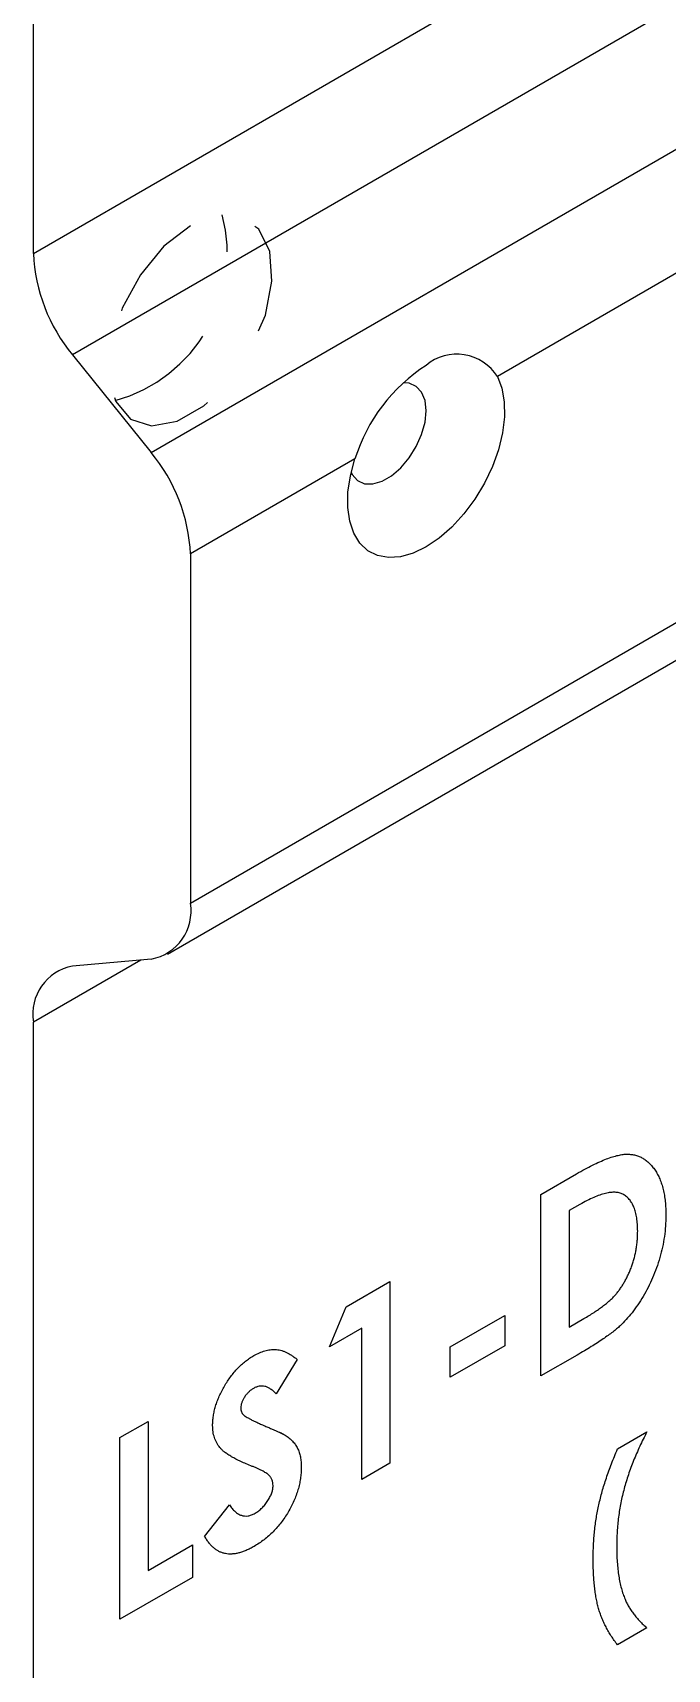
# Model space of a CAD drawing. Extents: x -3.1 to 19.9, y -9.6 to 0.
# Drawn here: x 11.567 to 12.28, y -8.649 to -6.809 of the extents above; entities that cross this region are included whole.
import ezdxf

# ---------------------------------------------------------------- set-up
doc = ezdxf.new("R2010")
doc.units = 0
doc.header["$LTSCALE"] = 0.5
doc.header["$MEASUREMENT"] = 0
doc.linetypes.add('HIDDEN', pattern=[0.375, 0.25, -0.125])
doc.layers.add('Housing', color=150, linetype='CONTINUOUS')
doc.layers.add('Jig', color=41, linetype='CONTINUOUS', lineweight=13)

msp = doc.modelspace()

# ---------------------------------------------------------------- linework, layer by layer
at = {"layer": 'Housing', "linetype": 'HIDDEN', "lineweight": 25, "transparency": 16777216, "flags": 128}
msp.add_lwpolyline([(11.744084, -7.026106), (11.714236, -7.049088), (11.687623, -7.081083), (11.667128, -7.118623), (11.654973, -7.15764), (11.652474, -7.193907), (11.659902, -7.223493), (11.676453, -7.243192), (11.700333, -7.250869), (11.728954, -7.245693), (11.759214, -7.228224), (11.787835, -7.200356), (11.811714, -7.165107), (11.828265, -7.126299), (11.835694, -7.088137), (11.833195, -7.054755), (11.821039, -7.029772), (11.800545, -7.015894), (11.773931, -7.014627), (11.744084, -7.026106)], dxfattribs=at)
at = {"layer": 'Housing', "linetype": 'HIDDEN', "lineweight": 25, "transparency": 16777216}
msp.add_arc((11.614074, -7.057203), 0.171325, 285.339111, 14.666266, dxfattribs=at)
at = {"layer": 'Jig', "linetype": 'Continuous', "lineweight": 25, "transparency": 16777216}
for p, q in [((11.567242, -7.057104), (14.218892, -5.526339)), ((14.263086, -5.640245), (11.611436, -7.17101)), ((11.699824, -7.280965), (14.351475, -5.750199)), ((14.050398, -6.063426), (12.089289, -7.19555)), ((11.567242, -7.057104), (11.567242, -6.621485)), ((11.744018, -7.787351), (12.989738, -7.068212)), ((11.718125, -7.844582), (13.02201, -7.091865)), ((11.611436, -7.17101), (11.699824, -7.280965)), ((11.929078, -7.288038), (11.744018, -7.394871)), ((11.744018, -7.394871), (11.744018, -7.787351)), ((11.688029, -7.851286), (11.567242, -7.921015)), ((11.699824, -7.850231), (11.611436, -7.858135)), ((11.567242, -9.20992), (11.567242, -7.921015)), ((12.138366, -8.114709), (12.178346, -8.091629)), ((12.138366, -8.318844), (12.138366, -8.114709)), ((12.182206, -8.126041), (12.170095, -8.133032)), ((12.170095, -8.133032), (12.170095, -8.263888)), ((11.919343, -8.241149), (11.968389, -8.212835)), ((11.968389, -8.212835), (11.968389, -8.41697)), ((11.900398, -8.286108), (11.919343, -8.241149)), ((12.03638, -8.286121), (12.097572, -8.250796)), ((12.097572, -8.250796), (12.097572, -8.284818)), ((12.170095, -8.263888), (12.186668, -8.254321)), ((11.93666, -8.265175), (11.900398, -8.286108)), ((11.93666, -8.435287), (11.93666, -8.265175)), ((12.097572, -8.284818), (12.03638, -8.320143)), ((12.03638, -8.320143), (12.03638, -8.286121)), ((12.178948, -8.295417), (12.138366, -8.318844)), ((11.864136, -8.300294), (11.84041, -8.339058)), ((11.664695, -8.388154), (11.696425, -8.369837)), ((11.664695, -8.592289), (11.664695, -8.388154)), ((11.696425, -8.369837), (11.696425, -8.537332)), ((11.84528, -8.382437), (11.850396, -8.38539)), ((12.224518, -8.400838), (12.257539, -8.381775)), ((11.968389, -8.41697), (11.93666, -8.435287)), ((11.759883, -8.499104), (11.787788, -8.463653)), ((11.696425, -8.537332), (11.746285, -8.508549)), ((11.746285, -8.508549), (11.746285, -8.545188)), ((11.746285, -8.545188), (11.664695, -8.592289)), ((12.257539, -8.60205), (12.224518, -8.621113))]:
    msp.add_line(p, q, dxfattribs=at)
at = {"layer": 'Jig', "linetype": 'Continuous', "lineweight": 25, "transparency": 16777216, "flags": 128}
for points in [[(12.089289, -7.19555), (12.094391, -7.208607), (12.097114, -7.223795), (12.097383, -7.240689), (12.09519, -7.258819), (12.090596, -7.277677), (12.08373, -7.296737), (12.074783, -7.315468), (12.064006, -7.333347), (12.051698, -7.349875), (12.038203, -7.36459), (12.023899, -7.377081), (12.009183, -7.387), (11.994468, -7.394071), (11.980163, -7.398095), (11.966669, -7.398961), (11.954361, -7.396644), (11.943583, -7.391209), (11.934637, -7.382807), (11.927771, -7.371674), (11.923177, -7.358119), (11.920984, -7.342522), (11.921253, -7.325317), (11.923976, -7.306985), (11.929078, -7.288038)], [(12.009183, -7.233907), (12.007899, -7.222435), (12.004121, -7.213113), (11.998069, -7.206482), (11.990094, -7.202927), (11.983163, -7.20241)], [(11.924708, -7.303668), (11.925857, -7.305727), (11.931909, -7.312358), (11.939884, -7.315913), (11.949318, -7.316184), (11.959662, -7.313157), (11.970316, -7.307007), (11.980661, -7.298091), (11.990094, -7.286927), (11.998069, -7.274165), (12.004121, -7.260546), (12.007899, -7.246862), (12.009183, -7.233907)]]:
    msp.add_lwpolyline(points, dxfattribs=at)
at = {"layer": 'Jig', "linetype": 'Continuous', "lineweight": 25, "transparency": 16777216}
for centre, radius, start, end in [((11.7589, -7.04827), 0.191862, 182.639287, 219.772072), ((12.043752, -7.223838), 0.053608, 31.849598, 130.154327), ((12.114285, -7.34601), 0.194068, 122.790589, 162.619388), ((11.55236, -7.403705), 0.191862, 2.639287, 39.772072), ((11.689762, -7.796189), 0.054971, 280.546778, 9.251879), ((11.621498, -7.912177), 0.054971, 100.546778, 189.251879)]:
    msp.add_arc(centre, radius, start, end, dxfattribs=at)
for points, knots in [([(12.178346, -8.091629), (12.181463, -8.089855), (12.187488, -8.086425), (12.196217, -8.081934), (12.204334, -8.078091), (12.211844, -8.074915), (12.218732, -8.072473), (12.224989, -8.070786), (12.230635, -8.069748), (12.235733, -8.069418), (12.240387, -8.069779), (12.244806, -8.070623), (12.248982, -8.072079), (12.252972, -8.074038), (12.256726, -8.076609), (12.260307, -8.079677), (12.263625, -8.083366), (12.266783, -8.087486), (12.269638, -8.092141), (12.272129, -8.097315), (12.274215, -8.102988), (12.27591, -8.109159), (12.277262, -8.115778), (12.278207, -8.122895), (12.278792, -8.130478), (12.278851, -8.135812), (12.278881, -8.138522)], [0, 0, 0, 0, 0.060148162, 0.116267077, 0.168653955, 0.217398969, 0.262433523, 0.303932701, 0.342259967, 0.377441339, 0.411406099, 0.445398351, 0.479766387, 0.514584482, 0.550213651, 0.587000908, 0.624662987, 0.663615456, 0.703456428, 0.743450162, 0.784013386, 0.825132536, 0.867264663, 0.910306473, 0.954424205, 1, 1, 1, 1]), ([(12.230473, -8.114534), (12.229158, -8.113964), (12.226473, -8.1128), (12.221758, -8.11227), (12.216563, -8.112411), (12.210768, -8.113491), (12.20443, -8.115358), (12.19751, -8.118117), (12.190046, -8.121632), (12.184876, -8.12454), (12.182206, -8.126041)], [0, 0, 0, 0, 0.10166348, 0.20763614, 0.31874457, 0.43667994, 0.56350665, 0.69868121, 0.84444656, 1, 1, 1, 1]), ([(12.247152, -8.156184), (12.24711, -8.153534), (12.247027, -8.148367), (12.246232, -8.141231), (12.244938, -8.134826), (12.243091, -8.12921), (12.240763, -8.124322), (12.237849, -8.120276), (12.234475, -8.116904), (12.231806, -8.115324), (12.230473, -8.114534)], [0, 0, 0, 0, 0.142276686, 0.277428514, 0.406477152, 0.530595072, 0.650142922, 0.766850697, 0.883502093, 1, 1, 1, 1]), ([(12.278881, -8.138522), (12.278802, -8.142416), (12.278647, -8.150082), (12.277339, -8.161956), (12.275223, -8.173835), (12.272248, -8.185667), (12.268559, -8.197277), (12.264153, -8.2085), (12.259094, -8.219253), (12.25344, -8.229463), (12.247319, -8.238966), (12.240958, -8.247752), (12.234294, -8.25563), (12.228423, -8.261576), (12.223332, -8.266105), (12.218862, -8.269626), (12.213784, -8.273419), (12.208052, -8.277394), (12.20169, -8.28166), (12.194673, -8.286034), (12.187024, -8.290718), (12.181711, -8.293809), (12.178948, -8.295417)], [0, 0, 0, 0, 0.06577295, 0.1294779, 0.19143009, 0.25244567, 0.31178696, 0.36881755, 0.42409152, 0.47849211, 0.53139374, 0.58200397, 0.63120127, 0.67950301, 0.70556137, 0.73522172, 0.76913249, 0.80685832, 0.84892977, 0.89511666, 0.9454698, 1, 1, 1, 1]), ([(12.186668, -8.254321), (12.18864, -8.253178), (12.192433, -8.250981), (12.197909, -8.247437), (12.202972, -8.24413), (12.20761, -8.240725), (12.211855, -8.237463), (12.21565, -8.234143), (12.219073, -8.230982), (12.222081, -8.227736), (12.224836, -8.224446), (12.227387, -8.220982), (12.22985, -8.21735), (12.232178, -8.21351), (12.23438, -8.209491), (12.236443, -8.205287), (12.238395, -8.200889), (12.240186, -8.196311), (12.241822, -8.191585), (12.243274, -8.186766), (12.244477, -8.181856), (12.245478, -8.17687), (12.246193, -8.171817), (12.246784, -8.166637), (12.247089, -8.161406), (12.247131, -8.157942), (12.247152, -8.156184)], [0, 0, 0, 0, 0.06261465, 0.12042881, 0.17419949, 0.22372466, 0.26902845, 0.310765, 0.34811526, 0.38237811, 0.41475316, 0.44719543, 0.48004458, 0.51373864, 0.5479625, 0.58291781, 0.6193151, 0.65712355, 0.69568658, 0.73551372, 0.7758232, 0.81765226, 0.86074258, 0.90538693, 0.9519982, 1, 1, 1, 1]), ([(11.768948, -8.374505), (11.768987, -8.372735), (11.769062, -8.369249), (11.769736, -8.363797), (11.770743, -8.358331), (11.772206, -8.352797), (11.774104, -8.347213), (11.77641, -8.341573), (11.779158, -8.335896), (11.782255, -8.33024), (11.785667, -8.324735), (11.789314, -8.31951), (11.793174, -8.314646), (11.797224, -8.310122), (11.801489, -8.305987), (11.805937, -8.302232), (11.810576, -8.298849), (11.813731, -8.296932), (11.815338, -8.295955)], [0, 0, 0, 0, 0.06317288, 0.12445736, 0.18484092, 0.24456682, 0.30431917, 0.36519979, 0.42742098, 0.49126169, 0.555499, 0.61860452, 0.68049476, 0.74247331, 0.80499066, 0.86825197, 0.93288722, 1, 1, 1, 1]), ([(11.815338, -8.295955), (11.817421, -8.294841), (11.82157, -8.292621), (11.827705, -8.29045), (11.833697, -8.289146), (11.838526, -8.288959), (11.842368, -8.28926), (11.845312, -8.289879), (11.848308, -8.290806), (11.85138, -8.292035), (11.854471, -8.293656), (11.857669, -8.295537), (11.860929, -8.297735), (11.863048, -8.299426), (11.864136, -8.300294)], [0, 0, 0, 0, 0.10691022, 0.21297653, 0.31977668, 0.42855627, 0.4858568, 0.54655869, 0.6114315, 0.67982091, 0.7531585, 0.83075287, 0.91313307, 1, 1, 1, 1]), ([(11.814984, -8.332799), (11.813977, -8.333421), (11.812033, -8.334623), (11.809261, -8.337006), (11.8068, -8.339777), (11.804652, -8.342783), (11.802951, -8.345893), (11.801593, -8.348909), (11.800828, -8.351814), (11.800727, -8.353564), (11.800678, -8.35443)], [0, 0, 0, 0, 0.14812626, 0.28599289, 0.41663439, 0.54737995, 0.67158284, 0.78440074, 0.89326558, 1, 1, 1, 1]), ([(11.84041, -8.339058), (11.839393, -8.337989), (11.837442, -8.335938), (11.83428, -8.333507), (11.831131, -8.331694), (11.827968, -8.33053), (11.824762, -8.33005), (11.821518, -8.330272), (11.818256, -8.331106), (11.816064, -8.33224), (11.814984, -8.332799)], [0, 0, 0, 0, 0.16242031, 0.31182434, 0.44843277, 0.5733812, 0.68907715, 0.7975729, 0.90029304, 1, 1, 1, 1]), ([(11.800678, -8.35443), (11.800709, -8.355262), (11.800772, -8.356937), (11.801379, -8.359094), (11.802295, -8.361016), (11.80317, -8.362002), (11.803617, -8.362507)], [0, 0, 0, 0, 0.24188137, 0.48711547, 0.73783784, 1, 1, 1, 1]), ([(11.803617, -8.362507), (11.804023, -8.362865), (11.804959, -8.363689), (11.806743, -8.364819), (11.808984, -8.366173), (11.811768, -8.367608), (11.814978, -8.369302), (11.818765, -8.371029), (11.823019, -8.372972), (11.826042, -8.37429), (11.827626, -8.374981)], [0, 0, 0, 0, 0.05923419, 0.13634928, 0.23380521, 0.34941122, 0.48317915, 0.63596686, 0.80924336, 1, 1, 1, 1]), ([(11.813497, -8.420432), (11.811247, -8.419532), (11.806928, -8.417806), (11.800825, -8.415097), (11.795326, -8.412447), (11.790478, -8.409757), (11.78622, -8.407164), (11.782579, -8.40461), (11.779597, -8.402036), (11.776459, -8.398759), (11.773477, -8.394281), (11.7709, -8.388309), (11.769228, -8.381816), (11.769041, -8.376917), (11.768948, -8.374505)], [0, 0, 0, 0, 0.112124581, 0.215201009, 0.309902452, 0.395959096, 0.473447494, 0.542140328, 0.602523333, 0.654726333, 0.747804055, 0.835278417, 0.918925243, 1, 1, 1, 1]), ([(11.827626, -8.374981), (11.829113, -8.375609), (11.831935, -8.3768), (11.83595, -8.378485), (11.839479, -8.380049), (11.842573, -8.381409), (11.845184, -8.382625), (11.847325, -8.383702), (11.849021, -8.384582), (11.849985, -8.385149), (11.850396, -8.38539)], [0, 0, 0, 0, 0.1929527, 0.36618414, 0.5204573, 0.65501214, 0.77062423, 0.86567718, 0.94267453, 1, 1, 1, 1]), ([(11.850396, -8.38539), (11.851957, -8.38644), (11.854957, -8.388457), (11.858856, -8.392016), (11.862065, -8.395836), (11.864548, -8.400043), (11.866423, -8.404651), (11.867745, -8.409767), (11.868536, -8.415441), (11.868624, -8.419573), (11.868669, -8.421664)], [0, 0, 0, 0, 0.150833097, 0.289954183, 0.417138648, 0.535255184, 0.648751095, 0.762405462, 0.879826701, 1, 1, 1, 1]), ([(12.257539, -8.381775), (12.256135, -8.384467), (12.253347, -8.38981), (12.249499, -8.397883), (12.24588, -8.405906), (12.242542, -8.413906), (12.239479, -8.421877), (12.236664, -8.429802), (12.234153, -8.437683), (12.231902, -8.445541), (12.229914, -8.45343), (12.228204, -8.461379), (12.226764, -8.469399), (12.225579, -8.477508), (12.224669, -8.485686), (12.224035, -8.493955), (12.223594, -8.502336), (12.223561, -8.507858), (12.223544, -8.510652)], [0, 0, 0, 0, 0.06264763, 0.12439172, 0.18530389, 0.24573736, 0.30582112, 0.36543125, 0.42457023, 0.4837585, 0.5434017, 0.60419235, 0.66628144, 0.72952881, 0.79463061, 0.86114256, 0.92976542, 1, 1, 1, 1]), ([(12.197103, -8.524996), (12.197114, -8.522285), (12.197136, -8.516941), (12.197484, -8.508878), (12.197984, -8.500976), (12.198636, -8.493239), (12.199574, -8.4856), (12.200646, -8.478132), (12.20195, -8.470786), (12.203462, -8.463521), (12.205223, -8.456236), (12.207202, -8.448837), (12.209449, -8.441266), (12.211967, -8.433514), (12.21471, -8.425581), (12.217718, -8.417476), (12.221001, -8.409204), (12.223337, -8.403648), (12.224518, -8.400838)], [0, 0, 0, 0, 0.070704496, 0.139401752, 0.205837026, 0.270363444, 0.332833154, 0.393544213, 0.452346674, 0.509638086, 0.566754417, 0.624644159, 0.683781061, 0.744259119, 0.806032806, 0.869308122, 0.933906294, 1, 1, 1, 1]), ([(11.836939, -8.442107), (11.836881, -8.440976), (11.836763, -8.438678), (11.835892, -8.435662), (11.83453, -8.432932), (11.83292, -8.430977), (11.83128, -8.429508), (11.829713, -8.428321), (11.827804, -8.42711), (11.825559, -8.425872), (11.823007, -8.424567), (11.820146, -8.423195), (11.816944, -8.421804), (11.81468, -8.420903), (11.813497, -8.420432)], [0, 0, 0, 0, 0.07634661, 0.15509082, 0.23835156, 0.32840414, 0.37938386, 0.43961764, 0.50983142, 0.58887464, 0.67743635, 0.77554672, 0.88263587, 1, 1, 1, 1]), ([(11.868669, -8.421664), (11.868637, -8.423744), (11.868575, -8.427825), (11.867814, -8.434183), (11.86673, -8.440474), (11.865054, -8.446791), (11.86301, -8.453092), (11.860448, -8.459384), (11.85744, -8.465674), (11.853992, -8.471878), (11.850178, -8.477903), (11.846087, -8.483669), (11.84168, -8.489023), (11.836993, -8.494043), (11.832029, -8.49869), (11.826795, -8.503029), (11.821282, -8.507003), (11.817512, -8.509262), (11.815586, -8.510416)], [0, 0, 0, 0, 0.06520088, 0.12792654, 0.18904691, 0.24854369, 0.30760713, 0.36724766, 0.42696306, 0.48861713, 0.55039185, 0.61133073, 0.67255609, 0.73402419, 0.79734062, 0.86224963, 0.92962547, 1, 1, 1, 1]), ([(11.816755, -8.473102), (11.81813, -8.472243), (11.8208, -8.470577), (11.824609, -8.467227), (11.828103, -8.463402), (11.831122, -8.45908), (11.833679, -8.454627), (11.835566, -8.450225), (11.836751, -8.445957), (11.836876, -8.443395), (11.836939, -8.442107)], [0, 0, 0, 0, 0.14198589, 0.27547331, 0.40434584, 0.53542971, 0.6614274, 0.77786684, 0.88827975, 1, 1, 1, 1]), ([(11.787788, -8.463653), (11.788818, -8.465126), (11.790793, -8.46795), (11.79414, -8.471345), (11.797569, -8.473927), (11.801159, -8.475571), (11.804867, -8.47635), (11.808709, -8.476218), (11.81269, -8.475211), (11.815402, -8.473804), (11.816755, -8.473102)], [0, 0, 0, 0, 0.16045792, 0.30761155, 0.44213889, 0.56622919, 0.68122221, 0.78955801, 0.89502889, 1, 1, 1, 1]), ([(11.815586, -8.510416), (11.814074, -8.511258), (11.81108, -8.512925), (11.806666, -8.514972), (11.802405, -8.516624), (11.7983, -8.517835), (11.794333, -8.518657), (11.790504, -8.519074), (11.786839, -8.519044), (11.783311, -8.518626), (11.779936, -8.517724), (11.776673, -8.51642), (11.773553, -8.514647), (11.770562, -8.512422), (11.767719, -8.509723), (11.76493, -8.506664), (11.762319, -8.503086), (11.760707, -8.50045), (11.759883, -8.499104)], [0, 0, 0, 0, 0.06355148, 0.12586838, 0.18624025, 0.24497665, 0.30335769, 0.36123032, 0.41848905, 0.47593671, 0.53420374, 0.59405943, 0.65546869, 0.71877168, 0.78497461, 0.85352232, 0.92518245, 1, 1, 1, 1]), ([(12.223544, -8.510652), (12.223572, -8.513647), (12.223626, -8.51955), (12.224077, -8.528056), (12.224821, -8.536116), (12.225799, -8.54378), (12.227143, -8.550935), (12.228726, -8.557695), (12.230632, -8.563977), (12.23215, -8.567871), (12.232899, -8.569793)], [0, 0, 0, 0, 0.13724886, 0.27055715, 0.40014459, 0.52617696, 0.64906051, 0.7683769, 0.88567839, 1, 1, 1, 1]), ([(12.224518, -8.621113), (12.223273, -8.619479), (12.220829, -8.616272), (12.217481, -8.611209), (12.214331, -8.606216), (12.211538, -8.601082), (12.20897, -8.595973), (12.206789, -8.590702), (12.204772, -8.585506), (12.203111, -8.58011), (12.201692, -8.574502), (12.200436, -8.568593), (12.199424, -8.56226), (12.198557, -8.555569), (12.197922, -8.548466), (12.197454, -8.540997), (12.197144, -8.533165), (12.197117, -8.527748), (12.197103, -8.524996)], [0, 0, 0, 0, 0.06999196, 0.13739432, 0.2029351, 0.26601622, 0.3272219, 0.38640573, 0.44369834, 0.49917176, 0.55485548, 0.61210597, 0.67151987, 0.73294939, 0.79643212, 0.86206675, 0.92990768, 1, 1, 1, 1]), ([(12.232899, -8.569793), (12.233541, -8.571237), (12.234853, -8.574185), (12.237186, -8.578361), (12.239798, -8.582497), (12.242758, -8.586526), (12.24594, -8.590595), (12.24955, -8.594457), (12.253396, -8.598344), (12.256141, -8.600799), (12.257539, -8.60205)], [0, 0, 0, 0, 0.10750351, 0.21953048, 0.33688685, 0.45838448, 0.58578562, 0.71834768, 0.85655295, 1, 1, 1, 1])]:
    msp.add_open_spline(points, degree=3, knots=knots, dxfattribs=at)

doc.saveas('drawing.dxf')
